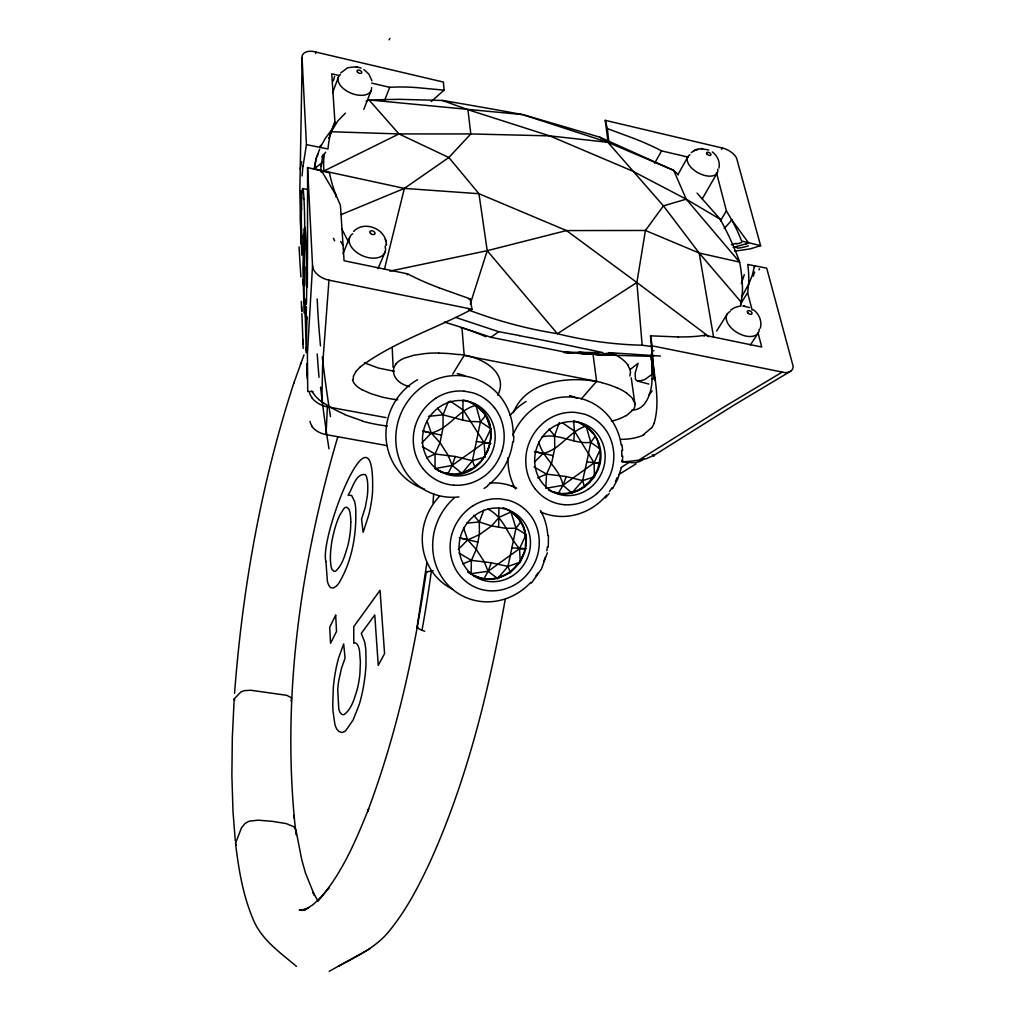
<?xml version="1.0" encoding="UTF-8"?>
<svg xmlns="http://www.w3.org/2000/svg" width="1025" height="1025" viewBox="0 0 1025 1025"><rect width="100%" height="100%" fill="white"/><g stroke="black" fill="none" stroke-linecap="round" stroke-linejoin="round"><path stroke-width="1.5" d="M307.513 258.159L307.59 167.536L329.473 172.815A211.073 124.384 26.2 0 0 336.226 195.634L340.415 205.282L344.067 260.747L407.681 273.88L407.258 274.841M302.093 237.262L301.798 255.11L300.504 220.144L301.068 190.893M306.68 287.692L306.526 261.208A57.093 2.255 89.8 0 0 306.424 256.237L306.411 255.443A62 2.434 89.8 0 0 305.963 240.772M307.449 271.804L307.333 287.09M464.133 400.186C516.997 413.331 483.659 497.586 434.997 468.592L435.087 453.998L439.994 442.697L443.069 427.566L443.056 414.805L448.322 401.633M433.229 570.733L426.272 571.835L426.925 572.411M304.604 249.126L303.669 303.067M431.269 101.539L444.043 90.149L443.441 82.064L312.856 51.365A14.709 8.354 21.8 0 0 302.221 55.722L299.838 191.585L301.03 243.809L301.081 240.362A27.124 26.829 85.4 0 1 301.875 235.724M306.949 317.084L306.206 350.678L304.873 300.991M315.7 53.454L315.726 51.865M509.848 510.873L507.99 509.745L516.562 516.049L521.046 521.546L523.98 527.657L526.35 537.984L526.209 545.121L524.723 552.206L520.264 562.11L510.373 572.527L497.573 578.472L487.054 579.343L480.315 578.241L471.09 574.154L471.385 560.368L476.317 549.49L479.38 534.678L479.316 521.981L483.826 510.117M306.501 300.363L306.385 304.425M652.105 379.122L651.657 365.605M301.593 201.477L301.722 197.992M393.318 371.127L393.946 367.437L395.983 363.888M321.44 170.342L314.291 168.894L316.392 157.901M312.189 398.213A18.027 15.003 33 0 0 315.328 401.352A22.986 19.372 33.4 0 0 327.372 406.848L326.065 434.613L387.078 445.619M559.407 422.595L554.602 435.612L554.756 448.181L551.629 463.044L546.517 474.114L545.8 488.348L562.956 485.286L594.128 462.89L600.342 449.155C598.126 436.612 589.234 425.183 576.768 421.621M315.533 168.01L314.291 168.894L315.841 159.477M551.271 491.321C577.075 502.686 605.583 475.587 600.342 449.155L590.759 442.352C573.821 444.504 558.587 432.678 541.905 436.919M573.846 440.827L574.41 431.038L573.628 420.865L575.73 421.365M513.512 441.839L513.871 435.997M307.59 167.536L312.535 265.693L307.397 354.394L307.718 391.46M548.273 547.107L548.465 535.703M303.9 234.033L302.913 268.319L304.118 312.92M524.813 549.592C521.866 563.238 510.591 574.999 496.882 578.074L497.573 578.472L508.003 566.428L520.264 562.11L519.534 548.657L526.056 534.525L515.972 528.259L505.722 528.336L498.662 527.132L498.893 508.208M622.329 461.903L622.726 456.163M678.05 336.943L650.529 335.828L652.182 345.848L784.753 372.588A15.298 9.007 31.7 0 0 793.132 366.258L766.713 268.153L747.725 264.45A210.163 123.32 26.7 0 1 748.532 284.668L747.622 292.702L740.46 304.092M433.011 503.044L433.69 493.743M434.997 468.592L452.179 465.427L484.133 442.71L490.898 428.822L480.443 421.775L469.911 421.454L462.711 420.122L463.044 399.917M234.558 693.374C242.489 588.286 261.08 483.646 293.739 383.337L294.034 382.466M490.219 441.942L490.975 435.907L490.411 429.795M321.248 166.191L322.734 155.121M312.535 265.693L312.971 268.037A16.31 10.391 22.8 0 0 325.732 279.274L328.974 280.158L322.606 365.348L321.85 402.107L316.379 397.303L311.677 391.281L313.048 391.691M525.312 547.235L526.081 541.354L525.338 534.166L526.056 534.525M302.067 175.903L302.593 170.163M552.321 491.68L561.085 493.589L571.924 492.999L582.623 480.623L586.851 461.788L599.971 463.467L599.189 463.185L600.266 456.087L599.74 450.077M302.042 57.503L306.437 144.653L303.067 166.012M296.097 834.734L294.008 815.387L294.354 818.206C282.464 689.94 301.568 559.957 337.776 436.855M426.861 562.84L416.97 627.633L421.442 630.132M302.144 191.137L302.618 188.574L307.333 189.382M740.806 306.206L742.459 291.164A186.114 71.699 57.2 0 0 739.627 262.118A185.102 50.366 51.6 0 0 727.673 233.61L720.408 219.376L697.051 193.097M718.986 168.062C720.255 161.963 717.372 155.454 712.298 151.943M426.272 571.835C414.433 653.271 396.649 734.259 367.629 811.416L368.667 808.789C355.637 841.012 341.863 874.056 318.429 900.283L328.897 887.996L326.578 890.699M651.49 346.514L642.163 345.207L636.884 282.503L645.43 230.471L663.431 205.858L686.212 199.17L720.408 219.376M305.681 317.929L304.989 303.323M304.463 228.306L304.861 227.23A33.274 1.32 89.9 0 1 305.347 229.882A44.921 1.768 89.8 0 1 305.963 240.901M754.605 265.795L752.235 275.392L748.545 284.681M505.158 599.868C489.232 689.043 467.797 778.039 430.513 860.923C419.327 884.908 407.181 908.714 390.525 929.419C377.354 946.831 357.251 956.017 338.558 966.178M577.408 421.864L588.196 428.002L595.487 436.035L590.759 442.352L586.851 461.788M323.452 157.389L322.363 156.915L322.542 156.018M322.363 156.915L323.477 154.672M515.972 528.259L510.783 511.424L516.254 515.895L521.046 521.546L515.972 528.259L508.003 566.428L510.373 572.527L509.681 572.129M437.906 470.334C443.543 473.358 453.768 475.421 461.352 473.102L462.006 473.409L472.435 460.738L480.443 421.775L475.972 405.285L469.591 401.877M513.41 412.627C526.158 379.622 571.707 375.56 601.982 382.581M562.571 422.953L574.41 431.038L594.141 462.864L594.449 476.804L593.654 476.51L597.255 470.193L598.933 464.376M450.116 401.018L463.454 410.205L484.146 442.685L485.081 456.971L484.415 456.702L488.015 450.27L489.976 443.133L490.655 443.402L476.356 441.519M760.332 328.141C762.228 321.286 759.077 313.701 753.311 309.704M384.401 269.383L404.363 188.395L448.835 157.517L470.808 133.942L549.695 135.877L607.851 142.308L673.694 170.368L678.435 174.775M547.35 552.77L541.443 569.003L531.386 583.11M621.393 467.592L617.921 478.598L612.502 488.835M235.635 843.062L241.323 828.136L244.898 823.562L249.126 821.192L258.133 820.179L272.355 821.345L286.142 823.587L293.637 826.611L295.892 829.738L301.747 859.77L305.476 873.005L314.483 895.337L312.984 892.416L318.198 901.193M652.067 379.122A143.385 87.791 1.7 0 1 651.003 388.731C648.889 398.456 643.623 410.282 631.951 410.013M629.863 376.047L630.452 372.523A29.635 18.066 -6.4 0 0 630.055 369.73L627.774 365.015M470.283 303.989L487.221 250.689L478.957 193.712L448.835 157.517L398.968 133.929L369.013 99.938L366.079 101.18M744.304 274.649L741.344 283.553M319.659 149.163L317.968 153.852M315.943 159.17L316.225 158.362M485.081 456.971L472.435 460.738L455.279 456.509L452.179 465.427L447.963 473.793L447.323 473.499M293.739 383.337L304.002 354.868M300.44 364.195L300.773 363.247M316.277 158.222L316.623 157.273M508.003 566.428L491.257 562.763L488.105 571.284L483.787 579.048L483.121 578.638L490.181 579.163L495.792 578.318M332.472 93.07L338.455 76.977M330.665 133.301L334.919 122.052L331.741 73.774L339.032 75.491M384.529 100.629L389.692 87.33A170.893 101.949 25.1 0 1 417.008 87.638L444.043 90.149M330.511 133.314L334.919 122.052M329.512 135.902L330.165 134.198M594.449 476.804L582.623 480.623L566.287 476.561L562.956 485.286L558.305 493.422L557.562 493.102M316.699 157.081L317.712 154.506M328.602 138.273L328.897 137.504M317.635 154.698L318.032 153.686M363.824 109.342L371.178 90.482M317.173 155.864L317.532 154.967M343.029 253.675L349.615 237.544M377.969 268.653L385.131 251.932M654.142 423.235C661.484 398.007 651.951 371.575 652.182 345.848M291.126 701.126L291.523 697.82L286.705 695.309L250.702 690.235L244.322 690.683L240.798 692.029L234.187 698.947L232.316 737.718L231.881 775.259L232.995 811.723L235.289 840.808M320.223 147.408L325.438 138.157L331.959 129.483A211.227 124.576 26.2 0 0 328 148.971L306.437 144.653M741.805 296.866L746.841 287.5M322.465 162.296L314.291 168.894L315.444 166.729M314.291 168.894L314.867 167.805M687.877 157.043L661.535 150.88L654.668 163.193M497.766 395.24C509.886 371.063 478.521 355.534 458.367 354.419M677.922 174.673L687.903 156.735M702.24 198.888L717.218 172.853M720.383 220.977L726.379 210.817L716.462 172.597M652.4 358.84L651.567 360.223L651.016 357.11M452.678 374.087L464.184 355.406L461.98 327.705L460.814 327.808M704.111 336.123L704.662 335.226L761.703 347.014L758.077 333.023M716.654 331.024L727.43 313.727M655.372 378.276L654.552 379.583L655.257 379.417M582.623 480.623L584.609 487.17L583.827 486.862L589.426 482.25L593.014 477.509M750.39 345.053L758.077 333.176M475.369 466.477L480.059 462.531L483.749 457.714M355.906 371.524L353.484 376.111L353.113 379.698M323.349 155.467L325.719 152.174M721.498 149.304L722.42 148.036L725.008 148.804A13.748 7.418 28.7 0 1 736.539 157.965L760.614 245.692L750.057 248.908L734.63 251.202M651.477 427.848L643.457 434.651M652.182 390.948L649.094 394.689M340.761 72.916L347.603 67.74L356.136 66.727M480.443 421.775L485.748 415.445L480.879 409.692L475.292 405.067M605.403 497.894L609.158 493.537M581.278 398.904L596.601 381.364L593.014 353.997L580.009 353.215M643.572 458.649L642.368 459.841A17.515 13.953 41.2 0 1 639.331 461.596A21.961 17.553 42.2 0 1 628.966 462.301M421.864 442.928L431.282 432.998L441.532 435.138M534.486 462.121L543.032 453.498C560.893 449.386 569.247 431.102 586.108 426.093L590.759 442.352M630.042 369.615L638.101 363.298L635.128 373.138L635.462 379.378L637.396 381.095L648.902 384.042M458.316 549.362L467.695 539.919L479.38 534.678L491.59 525.915L499.342 517.202L511.475 511.757M353.599 231.483C364.567 219.824 386.707 229.164 386.348 245.078M320.799 897.49L312.958 904.678L305.386 909.598L308.717 907.714L301.504 910.443L306.193 909.367L299.313 909.982L303.541 909.816M724.291 228.472L729.89 222.22A38.514 21.679 -84.6 0 0 731.594 219.657L726.379 210.817M360.134 366.988C393.895 341.786 435.113 329.012 471.961 309.217L470.219 298.916L439.225 287.871M652.502 374.112L644.379 379.775L638.037 381.262M345.387 113.16L337.699 121.078L331.306 131.751L398.968 133.929L470.808 133.942L467.938 109.688L442.454 100.45L398.879 99.322L369.013 99.938L522.673 114.608A523.749 28.854 17.2 0 1 599.856 137.222L673.694 170.368L686.212 199.17L739.627 262.105L699.165 253.021L645.43 230.471L566.492 230.574L487.221 250.689L389.833 271.138M691.298 152.558L694.822 150.252M730.556 310.191L734.374 307.705L739.691 306.155M490.719 337.507L498.714 331.703L519.572 335.572M525.069 548.401L525.774 548.772L519.534 548.657L488.105 571.284L470.437 573.744M571.156 492.679L577.959 490.501L582.892 487.528M462.544 472.807L473.396 467.874M469.104 299.646L470.219 298.916M709.095 336.738L636.884 282.503L557.395 333.702A443.018 386.399 46.8 0 1 468.399 309.909M484.031 488.438L487.669 486.093M621.137 467.477L628.966 462.454L621.457 461.071M618.908 474.511L636.012 463.864M626.211 415.766L633.373 409.654A27.56 14.107 -3.7 0 0 634.693 402.748L631.874 397.674L626.685 393.088M654.027 455.331L735.015 404.503L790.928 371.037M781.998 372.229L723.893 407.028L638.037 460.635L646.352 458.688L653.681 455.42M329.204 971.303L370.012 948.727M324.412 153.852A188.754 109.739 -9.4 0 0 323.977 171.008L398.968 133.929M693.976 150.649L700.703 148.638L708.8 149.983M695.078 150.124L696.757 149.458M426.515 457.88L435.087 453.998L455.279 456.509M497.573 578.472L488.105 571.284L484.184 561.597L476.317 549.49L467.695 539.893L459.251 537.792L477.842 542.084M627.979 364.938A63.089 38.425 -6.2 0 0 613.68 353.817L609.234 355.086M537.753 477.868L546.517 474.114L566.287 476.561M416.996 627.403L417.944 627.197M341.12 214.635L404.363 188.395L478.957 193.712L566.492 230.574L636.884 282.503M745.867 243.899L733.247 247.448M462.826 563.878L471.385 560.368L491.257 562.763M475.972 405.285C458.29 409.757 449.514 428.591 431.269 432.986L422.761 431.051M736.155 243.297L731.363 244.808M696.987 149.381L697.82 149.112M606.954 353.189L601.022 354.881L594.756 354.483M737.359 246.589L733.464 247.397M652.4 356.393L653.527 356.239M652.4 356.393L653.463 356.252M613.245 353.458L601.252 354.893L595.499 354.458M428.45 416.368L443.056 414.805L462.711 420.122M466.695 523.147L479.316 521.981L491.59 525.915L498.662 527.132M310.652 391.345L311.715 391.345M309.204 391.422L307.961 391.473M620.74 439.405L625.327 439.2A29.828 15.375 -3.8 0 0 643.867 434.882M700.703 148.638L702.573 148.587M438.726 352.972L431.743 353.087A66.958 35.081 0.3 0 0 424.427 353.663L413.869 355.252L404.516 358.097A28.149 15.183 0.7 0 0 395.958 363.875M563.494 352.228L603.033 352.638L584.634 348.641M511.988 547.837L525.774 548.772M653.348 356.418L601.022 354.881L579.023 352.023M653.963 350.742L651.733 350.653L650.529 335.828M564.147 352.433L564.455 352.446A42.832 1.127 2.9 0 1 571.745 352.792L573.962 352.907M592.424 353.958L588.606 353.715A42.512 1.089 2.9 0 0 584.429 353.471L579.471 353.189A39.783 1.038 2.9 0 0 578.561 353.138M593.859 354.048L565.672 352.254L491.001 337.302L461.365 327.5M564.647 352.549L569.708 352.882M578.587 353.446L590.054 354.176M653.117 355.906L652.233 355.842L651.759 350.998M577.985 353.074L589.67 353.997M653.681 356.098L652.131 355.97L652.323 357.917M749.531 307.564L742.907 306.014L743.804 306.103M744.048 306.129L744.842 306.206M594.141 462.864L599.971 463.467M484.146 442.685L490.655 443.402M464.107 391.14L472.82 392.806A47.765 45.356 -67.6 0 1 494.447 407.681M654.373 455.164L652.31 454.895M364.362 362.824L378.481 368.065L394.253 371.255M356.662 66.804L361.12 68.06M355.56 66.651L357.123 66.868M327.372 406.797L386.041 417.623M464.184 355.406L596.601 381.364M473.922 575.781L482.058 578.433M328.974 280.158L471.961 309.217M553.18 455.613L534.435 451.551L543.007 453.511M323.99 171.008L404.363 188.395M422.761 431.064L431.256 433.011L439.994 442.697L448.066 455.215L452.179 465.427L462.006 473.409M371.678 83.115L389.692 87.33M607.902 141.168L605.262 120.335L722.42 148.036M424.747 631.182L421.993 630.375A354.586 89.739 -81 0 0 431.41 570.656M760.614 245.692L741.549 241.016A210.33 123.5 26.8 0 0 731.568 219.619L748.455 242.707M362.517 420.955L344.541 414.6M585.326 425.849L586.108 426.093M455.741 317.455L498.714 331.703M467.938 109.688L549.695 135.877L632.566 171.085L686.212 199.17M595.307 436.817L596.998 439.033M741.664 302.683L699.165 253.021L663.431 205.858L607.851 142.308L522.673 114.608A525.479 48.111 12.1 0 0 442.454 100.45M596.537 438.892L598.318 442.236M597.972 442.134L599.433 445.619M462.262 327.795L465.773 328.974M600.342 449.155L599.548 448.886L598.984 445.465M503.083 507.759L505.222 508.477M465.939 329.038L466.529 329.23A43.076 4.689 17.2 0 1 470.577 330.652L474.882 332.241A40.295 4.42 17.1 0 1 478.611 333.676M485.068 415.215L487.362 418.507M486.977 418.379L488.771 421.787M605.262 120.335L607.351 128.573L634.168 138.554A166.857 97.157 28 0 1 661.561 150.829M488.477 421.672L489.95 425.221M490.206 428.565L490.898 428.822M479.162 333.907L480.623 334.496A43.383 4.766 17.1 0 1 485.709 336.687M474.37 467.208L475.036 467.502L472.435 460.738M511.552 485.824L513.064 486.491M513.807 486.824L514.563 487.157M617.588 387.963L622.278 390.333A65.92 33.402 -2.5 0 1 626.647 393.113M505.94 508.81L508.387 509.938M548.567 490.04L551.591 491.462M444.414 472.948L444.056 472.768A37.72 35.837 -67.7 0 0 450.385 473.845M520.328 521.2L522.622 524.493M522.199 524.288L523.98 527.657M523.673 527.503L525.133 531.014M361.876 389.667L371.217 393.792L381.633 396.918A72.57 40.154 0 0 0 397.738 399.776M519.56 561.726L520.264 562.11M301.927 237.493L301.337 223.386A39.411 1.973 89.3 0 1 301.452 208.229M534.063 466.952L546.517 474.114M422.338 446.605L435.087 453.998M458.995 553.077L471.385 560.368M599.856 137.222L607.851 142.308M363.913 69.533L368.821 74.031L371.947 80.808M487.567 508.977C504.069 516.702 507.836 535.96 519.534 548.618M471.09 574.154L467.81 571.822L469.565 573.103M296.468 966.357C279.799 952.263 260.44 939.028 252.483 917.721C242.848 894.377 238.658 869.251 235.66 844.293M571.924 492.999L562.956 485.286C559.829 467.9 542.507 458.585 538.74 441.788M431.282 432.998L427.092 421.121M548.977 429.116L554.602 435.612M487.221 250.689L557.395 333.702A444.53 369.269 55 0 0 642.163 345.194M437.547 408.245L443.056 414.805M473.819 515.306L479.316 521.981M312.253 398.187L310.088 394.587A11.48 9.43 33.6 0 1 309.396 392.024M336.213 195.634L321.581 170.906M312.189 426.4L310.665 423.684A10.263 8.546 34.5 0 1 310.037 421.365M302.747 188.536L303.118 189.689M348.756 242.528L341.863 228.998M463.531 528.042L467.695 539.893M301.85 237.352L301.875 237.416A44.101 1.358 -89.9 0 0 302.093 237.518M385.977 241.528L385.31 239.248M651.375 354.048L654.552 379.583L653.745 374.522M747.622 292.702L752.132 310.088M489.553 425.08L489.988 427.412M524.723 530.809L525.133 533.051M699.165 253.021L713.631 337.417M653.232 371.229L653.783 374.766M652.272 365.195L653.284 371.562M651.964 363.234L652.464 366.386M651.285 358.878L652.028 363.619M650.785 355.624L651.042 357.302M635 404.465L631.233 377.853M608.94 142.949L607.351 128.573M621.957 444.773L622.598 450.436M653.066 365.002L653.348 367.732M652.835 362.876L653.668 370.73M652.694 361.53L652.874 363.298M653.566 369.743L654.373 377.648M652.553 360.185L652.771 362.286M653.707 371.076L653.847 372.408M652.63 360.928L652.413 358.827M652.374 358.468L652.451 359.224M653.976 373.728L654.552 379.583L654.501 378.93M652.31 357.763L652.425 358.878M301.773 311.536L301.324 301.414M303.195 348.436L302.798 339.518M306.219 352.831L305.937 347.936M306.821 363.644L306.962 366.143M307.026 367.373L307.41 374.65M303.041 279.402L303.336 285.219M393.126 367.463L392.203 347.373M301.888 313.586L303.054 343.939M301.76 311.216L301.619 306.437M386.335 243.912L386.348 245.129M353.766 642.957L353.766 626.659L380.032 590.285L384.58 653.604L378.251 665.353L374.766 615L361.248 633.437L364.58 641.701A46.279 12.467 -81.7 0 1 365.874 651.349L366.002 664.431A44.383 11.98 -81.7 0 1 365.041 676.103L364.003 683.432A52.941 14.222 -81.7 0 1 362.632 690.94L362.12 693.387A48.213 12.979 -81.7 0 1 359.147 704.777L353.1 720.037L345.925 730.441A56.721 15.196 -81.7 0 1 341.658 732.439L338.801 731.466L336.841 729.147A46.676 12.479 -81.8 0 1 334.829 723.945L333.061 711.632A71.545 19.321 -81.7 0 1 332.753 704.739L333.33 687.416A45.062 12.018 -81.7 0 1 334.996 674.348A47.047 12.569 -81.7 0 1 335.764 670.043A44.754 11.941 -81.7 0 1 338.609 658.012L343.657 643.918L345.066 658.114L341.415 668.543L338.762 680.562A27.713 7.393 -81.8 0 0 337.738 689.812L338.775 708.852A30.34 8.11 -81.8 0 0 340.262 712.721L341.863 714.361A34.748 9.289 -81.7 0 0 344.285 714.451C351.806 708.762 354.304 698.602 357.046 689.992A30.776 8.277 -81.7 0 0 358.788 681.945A29.11 7.841 -81.7 0 0 359.916 673.668L360.39 662.06L359.519 650.862A30.404 8.162 -81.7 0 0 357.93 645.545A35.401 9.507 -81.7 0 0 353.779 642.918M320.863 169.65A154.826 50.443 62.7 0 1 321.03 165.896M334.624 240.824A78.758 19.923 48.6 0 1 333.458 238.377M343.067 245.398A184.974 30.378 51.7 0 1 340.672 241.452M608.44 352.626A321.197 7.828 3 0 1 660.382 356.059M519.239 335.649A300.991 26.471 9.6 0 1 584.045 348.654M759.025 269.882A128.843 43.806 -66.2 0 1 759.525 268.781M753.247 276.084A186.14 5.919 -71.6 0 1 754.605 272.009M746.841 287.589A40.705 9.776 -67.5 0 1 748.545 284.771M754.272 267.077A88.124 36.721 -66.1 0 1 754.81 265.936M654.27 455.728A27.688 4.318 23.9 0 1 653.694 456.099M637.922 460.276A128.433 67.817 -4.1 0 1 622.124 461.942M601.829 382.709A75.376 37.669 -1.9 0 1 617.396 388.065M625.878 415.637A33.71 17.284 -3.7 0 1 611.4 421.134M704.713 335.303A165.486 95.62 27.8 0 1 678.012 336.879M654.206 423.248A62.346 31.865 -3.9 0 1 651.644 427.873M594.654 354.061A64.152 1.589 2.9 0 1 609.939 355.15M748.442 242.951A82.666 43.947 -72.2 0 1 745.854 244.117M748.353 245.808A119.899 66.433 -77.1 0 1 737.154 248.165M741.831 242.515A168.638 90.892 82.5 0 1 736.257 243.924M334.611 76.375A127.677 3.152 -74.8 0 1 333.292 81.026M389.884 38.514A177.735 2.46 -57.2 0 1 389.026 39.821M320.543 145.332A89.034 4.856 -79.6 0 1 319.967 147.28M300.914 276.917A109.098 6.099 87.2 0 1 299.082 246.884M304.002 301.978A91.353 1.345 86.7 0 1 303.912 301.529M302.747 251.163A111.302 0.756 88.2 0 1 302.606 247.063M304.681 239.491A61.91 2.332 89.9 0 1 304.592 248.96M304.694 239.555A49.379 1.896 89.9 0 0 304.72 233.879L304.681 223.476A32.838 1.281 89.9 0 0 304.489 211.97A44.293 1.717 89.9 0 0 303.964 199.247M303.977 199.106A61.128 2.357 89.8 0 0 303.349 191.303L303.323 191.047A56.247 2.165 89.9 0 0 303.118 189.702M301.722 198.171A37.118 1.435 89.9 0 1 302.144 191.239M301.542 209.305A47.15 2.101 89.5 0 1 301.683 202.912M300.299 169.292A179.439 8.648 88.9 0 1 301.683 161.707M302.58 169.497A192.111 7.752 89.7 0 1 303.067 165.461M305.104 303.118A46.099 2.101 89.4 0 1 305.066 299.326M304.848 300.671A56.657 2.934 87.6 0 1 304.925 299.005M306.872 316.687A111.008 0.846 -89.5 0 1 306.847 318.801M307.064 371.908A64.408 0.782 87.7 0 1 307.154 375.624M306.77 367.36A41.846 0.692 86.8 0 1 307.257 378.597M305.975 323.862A117.145 1.909 87 0 1 305.77 319.992M303.9 233.879A63.576 2.55 89.8 0 1 304.246 229.805M304.246 229.92A50.392 1.999 89.8 0 1 304.463 228.28M306.706 287.782A37.938 1.499 89.8 0 1 306.513 300.53M306.449 306.59A47.932 1.589 -89.9 0 1 306.206 312.343M306.168 310.396A40.218 1.14 -89.6 0 1 305.681 318.262M344.861 414.369A131.2 72.865 0.1 0 1 322.196 401.967M387.322 426.028A102.462 57.105 -0.1 0 1 362.35 421.134M438.726 353.164A76.503 39.309 0.3 0 1 458.278 354.586M393.574 371.14A34.376 18.553 0.7 0 0 399.417 381.979A24.651 13.338 0.2 0 0 409.526 386.668M439.238 287.82A169.509 100.271 24.9 0 1 407.655 273.944M321.081 171.88A92.801 21.23 -87.3 0 1 321.209 170.547M304.925 266.872A171.892 3.767 -89.8 0 1 304.758 285.629M307.423 257.826A182.873 6.675 89.9 0 1 307.372 271.317M361.915 389.641A30.673 16.695 0.8 0 1 352.498 379.737M355.995 371.55A63.652 34.427 1.1 0 1 360.287 367.04M444.338 322.119A64.613 6.906 17.2 0 1 461.519 327.449M335.79 196.608A43.127 17.22 -88 0 1 336.187 195.583M315.457 168.484A137.196 44.101 -87.7 0 1 315.623 166.832M321.594 171.995A195.032 120.386 -83.6 0 1 321.876 170.483M759.243 329.063A18.168 10.634 30.7 0 1 737.18 332.587A18.168 10.634 30.7 0 1 730.082 311.562M717.795 169.253A16.733 9.123 28.5 0 1 698.602 173.084A16.733 9.123 28.5 0 1 689.979 154.724M371.562 87.638A17.694 10.109 22.6 0 1 350.819 93.083A17.694 10.109 22.6 0 1 340.338 74.53M385.028 246.154A19.168 11.967 23.5 0 1 363.811 256.288A19.168 11.967 23.5 0 1 352.664 233.726M540.508 510.501A60.347 56.708 -60.6 0 1 547.786 535.665M547.414 546.786A60.347 56.708 -60.6 0 1 546.799 550.745M545.21 557.254A60.347 56.708 -60.6 0 1 543.878 561.188M538.138 572.808A60.347 56.708 -60.6 0 1 535.614 576.524M530.796 582.367A60.347 56.708 -60.6 0 1 447.22 584.173A60.347 56.708 -60.6 0 1 454.37 497.868M489.694 482.98A60.347 56.708 -60.6 0 1 516.741 488.131M458.944 496.92A61.321 58.258 -67.7 0 1 395.829 441.032A61.321 58.258 -67.7 0 1 454.254 375.573A61.321 58.258 -67.7 0 1 513.166 436.176M512.743 441.788A61.321 58.258 -67.7 0 1 487.862 485.235M513.051 434.715A60.347 56.298 -67.6 0 1 572.693 397.149A60.347 56.298 -67.6 0 1 621.163 444.863M621.714 450.628A60.347 56.298 -67.6 0 1 621.752 456.304M617.191 477.548A60.347 56.298 -67.6 0 1 615.461 481.481M611.938 487.862A60.347 56.298 -67.6 0 1 609.427 491.564M606.633 495.126A60.347 56.298 -67.6 0 1 540.547 511.898M515.549 488.976A60.347 56.298 -67.6 0 1 508.016 457.688M581.79 423.761A37.118 34.632 -67.6 0 1 592.45 432.742M598.1 443.505A37.118 34.632 -67.6 0 1 598.767 445.849M595.589 472.794A37.118 34.632 -67.6 0 1 568.209 493.153M560.496 493.435A37.118 34.632 -67.6 0 1 557.395 493.038M510.181 415.356A59.219 55.376 -67.7 0 1 526.068 401.48M569.618 395.509A59.219 55.376 -67.7 0 1 576.921 398.277M535.255 489.04A44.831 41.794 -67.4 0 1 530.578 481.648A47.483 44.254 -67.6 0 1 526.068 455.305A44.831 41.807 -67.5 0 1 527.926 446.311A47.496 44.267 -67.5 0 1 542.776 423.44A45.036 41.987 -67.6 0 1 548.183 419.34A46.996 43.819 -67.5 0 1 575.473 412.396L583.904 413.985A46.996 43.819 -67.5 0 1 604.712 428.527A45.023 41.961 -67.6 0 1 608.286 433.985A47.368 44.165 -67.5 0 1 613.488 462.07A44.805 41.756 -67.5 0 1 611.63 470.936A47.496 44.28 -67.6 0 1 596.973 493.512M535.268 489.028A47.47 44.242 -67.6 0 0 556.293 503.237A44.882 41.846 -67.4 0 0 564.685 504.736M564.685 504.71A47.47 44.254 -67.6 0 0 589.759 498.714A44.818 41.769 -67.4 0 0 596.986 493.525M511.155 511.718A37.118 34.888 -60.6 0 1 525.453 545.069M522.968 554.756A37.118 34.888 -60.6 0 1 522.033 556.921M517.625 564.16A37.118 34.888 -60.6 0 1 473.729 575.614M452.64 589.196A59.219 55.773 -60.7 0 1 439.148 496.664M472.551 506.094A46.996 44.139 -60.6 0 1 500.123 498.842L508.669 500.315A46.996 44.139 -60.6 0 1 529.848 514.537A45.023 42.268 -60.7 0 1 533.5 519.918A47.368 44.485 -60.6 0 1 538.958 547.798A44.805 42.063 -60.6 0 1 537.126 556.639A47.496 44.6 -60.6 0 1 522.442 579.266A44.818 42.076 -60.5 0 1 515.178 584.545A47.47 44.575 -60.7 0 1 489.822 590.784A44.895 42.153 -60.5 0 1 481.302 589.439A47.47 44.575 -60.7 0 1 459.917 575.525A44.831 42.102 -60.5 0 1 455.126 568.247A47.483 44.587 -60.6 0 1 450.385 542.097A44.831 42.115 -60.6 0 1 452.204 533.128A47.496 44.587 -60.6 0 1 467.093 510.207A45.036 42.294 -60.7 0 1 472.538 506.068M469.591 401.941A37.72 35.837 -67.7 0 1 482.762 412.114M487.311 419.597A37.72 35.837 -67.7 0 1 489.95 427.899M490.565 432.729A37.72 35.837 -67.7 0 1 490.488 438.61M489.002 446.349A37.72 35.837 -67.7 0 1 486.401 452.922M479.995 462.096A37.72 35.837 -67.7 0 1 475.267 466.375M471.026 469.181A37.72 35.837 -67.7 0 1 465.363 471.808M460.673 473.166A37.72 35.837 -67.7 0 1 457.163 473.742M424.555 489.143A60.155 57.259 -67.9 0 1 386.053 438.085A60.155 57.259 -67.9 0 1 417.559 379.737M457.329 373.587A60.155 57.259 -67.9 0 1 464.889 375.816M435.83 398.148A47.765 45.356 -67.6 0 1 463.915 391.127M436.009 398.161A45.766 43.46 -67.7 0 0 430.449 402.3A48.265 45.817 -67.6 0 0 415.381 425.58M415.368 425.58A45.561 43.268 -67.6 0 0 413.511 434.741A48.252 45.805 -67.6 0 0 418.482 461.583A45.561 43.268 -67.5 0 0 423.363 469.13M423.376 469.13A48.239 45.792 -67.7 0 0 445.222 483.659A45.613 43.306 -67.4 0 0 453.908 485.209M453.908 485.184A48.239 45.805 -67.7 0 0 479.726 479.149A45.536 43.229 -67.5 0 0 487.131 473.883A48.265 45.83 -67.6 0 0 502.007 450.898M502.019 450.91A45.536 43.217 -67.6 0 0 503.89 441.89A48.137 45.715 -67.6 0 0 498.188 413.254A45.753 43.434 -67.7 0 0 494.473 407.655M234.879 699.998A3.331 1.14 3.3 0 1 234.225 698.947M236.378 845.292A3.523 2.55 -8.1 0 1 235.686 843.062M326.065 434.472A19.052 16.272 34.4 0 1 311.946 426.567M328.987 448.822A275.571 39.975 78.1 0 1 320.569 387.091M330.498 416.611A312.574 45.074 77.8 0 1 322.286 357.059M319.044 377.29A275.507 41.82 78.6 0 1 317.238 353.933M320.505 345.848A312.471 47.086 78.2 0 1 317.212 298.967M350.793 522.033L350.653 527.439A26.342 6.714 -80.6 0 1 349.73 535.985L349.499 537.459A28.905 7.354 -80.6 0 1 348.667 541.943A28.123 7.162 -80.6 0 1 347.654 546.338C344.964 554.961 342.581 564.788 335.7 571.066A29.571 7.495 -80.6 0 1 334.048 571.348L332.1 569.567A25.279 6.406 -80.7 0 1 331.037 566.197L330.55 562.289A29.43 7.47 -80.6 0 1 331.152 546.389A28.879 7.316 -80.6 0 1 332.958 536.049L334.522 529.758A42.563 10.865 -80.7 0 1 339.647 515.37L344.054 508.362A29.161 7.418 -80.6 0 1 346.578 507.234L348.654 508.823A28.316 7.201 -80.6 0 1 350.05 512.872L350.576 516.933A36.81 9.34 -80.6 0 1 350.781 520.713L350.793 522.033M325.924 561.533L327.372 581.162A43.358 10.993 -80.7 0 0 328.833 585.313A42.063 10.673 -80.7 0 0 330.768 587.645L333.125 588.03L335.918 586.454A56.388 14.286 -80.6 0 0 338.903 583.084C352.254 560.867 356.726 533.884 355.688 508.259A43.691 11.134 -80.6 0 0 354.624 501.571L351.69 495.523L348.052 495.126C352.613 488.912 355.483 473.063 365.272 474.588A28.38 7.38 -80.3 0 1 367.552 481.993A31.442 8.162 -80.3 0 1 367.744 484.722L367.796 489.245A24.318 6.329 -80.3 0 1 367.232 496.625L365.4 506.863L361.569 519.163L363.106 532.398L368.782 514.96A38.758 10.109 -80.3 0 0 371.114 503.595A38.873 10.147 -80.3 0 0 372.536 492.141C375.573 392.127 318.865 537.907 325.924 561.533M335.675 615.192L329.73 627.172L330.537 643.354L336.52 631.426L335.675 615.192M747.866 312.958A2.614 1.512 30.7 0 0 751.914 313.855A2.614 1.512 30.7 0 0 749.249 310.716A2.614 1.512 30.7 0 0 747.866 312.958M707.122 154.211A2.409 1.307 28.5 0 0 710.85 155.006A2.409 1.307 28.5 0 0 708.288 152.289A2.409 1.307 28.5 0 0 707.122 154.211M357.738 72.378A2.55 1.448 22.6 0 0 361.748 72.724A2.55 1.448 22.6 0 0 358.737 70.084A2.55 1.448 22.6 0 0 357.738 72.378M370.537 233.444A2.755 1.704 23.6 0 0 374.945 233.815A2.755 1.704 23.6 0 0 371.819 230.779A2.755 1.704 23.6 0 0 370.537 233.444M588.081 489.335A37.387 34.863 -67.5 0 0 586.953 425.337A37.387 34.863 -67.5 0 0 534.666 461.109A37.387 34.863 -67.5 0 0 588.081 489.335M510.335 577.113A37.387 35.106 -60.6 0 0 514.832 513.294A37.387 35.106 -60.6 0 0 459.213 544.16A37.387 35.106 -60.6 0 0 510.335 577.113M477.893 469.591A38.002 36.08 -67.6 0 0 476.087 404.388A38.002 36.08 -67.6 0 0 422.467 440.673A38.002 36.08 -67.6 0 0 477.893 469.591"/></g></svg>
